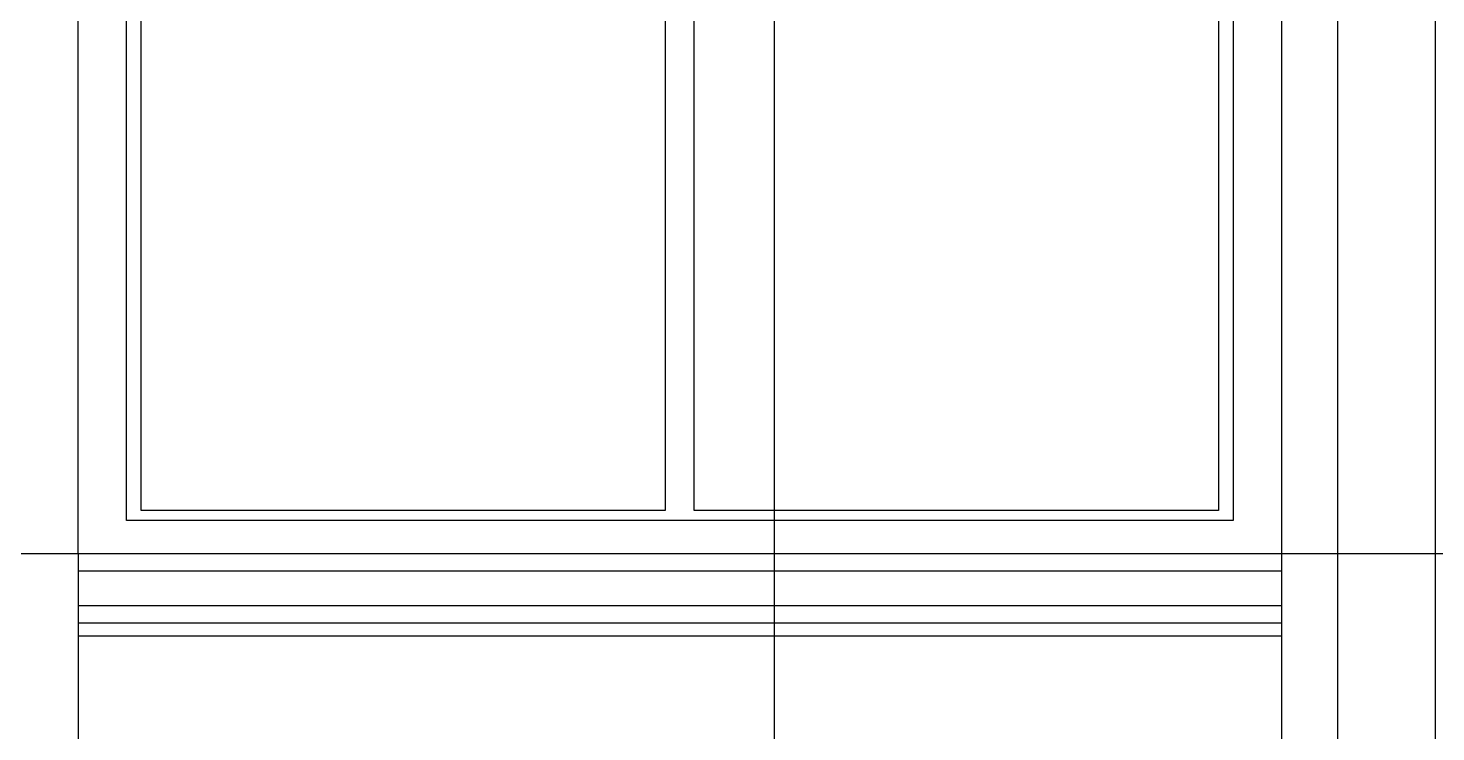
# Model space of a CAD drawing. Extents: x -24961 to 905641, y -154323 to 635957.
# Drawn here: x 407152 to 411422, y -144148 to -142015 of the extents above; entities that cross this region are included whole.
import ezdxf

# ---------------------------------------------------------------- set-up
doc = ezdxf.new("R2010")
doc.units = 0
doc.header["$LTSCALE"] = 1000
doc.header["$MEASUREMENT"] = 0
for name, color, linetype in [('DIM_IDEN', 3, 'Continuous'), ('DOTE', 1, 'Continuous'), ('窗', 154, 'Continuous')]:
    doc.layers.add(name, color=color, linetype=linetype)

msp = doc.modelspace()

# ---------------------------------------------------------------- linework, layer by layer
for p, q in [((411124.8, -148107.9), (411124.8, -140993.3)), ((411420.7, -148107.9), (411420.7, -140993.3)), ((407303.6, -143607.9), (410953.6, -143607.9)), ((407303.6, -143607.9), (407303.6, -143660.4)), ((410953.6, -143607.9), (410953.6, -143660.4)), ((407303.6, -143660.4), (410953.6, -143660.4)), ((407303.6, -143660.4), (407303.6, -143765.5)), ((410953.6, -143660.4), (410953.6, -143765.5)), ((407303.6, -143765.5), (410953.6, -143765.5)), ((407303.6, -143765.5), (407303.6, -143818)), ((410953.6, -143765.5), (410953.6, -143818)), ((407303.6, -143818), (410953.6, -143818)), ((407303.6, -143818), (407303.6, -143857.9)), ((410953.6, -143818), (410953.6, -143857.9)), ((407303.6, -143857.9), (410953.6, -143857.9)), ((407303.6, -143857.9), (407303.6, -144357.9)), ((410953.6, -143857.9), (410953.6, -144357.9))]:
    msp.add_line(p, q)
at = {"layer": 'DIM_IDEN', "linetype": 'Continuous'}
msp.add_line((409415, -130695.7), (409415, -149690.2), dxfattribs=at)
at = {"layer": 'DOTE'}
msp.add_line((393730.1, -143607.9), (442830.8, -143607.9), dxfattribs=at)
at = {"layer": '窗'}
for p, q in [((407303.6, -143607.9), (407303.6, -140607.9)), ((410953.6, -140607.9), (410953.6, -143607.9)), ((407450.3, -143507.9), (407450.3, -140707.9)), ((410806.9, -140707.9), (410806.9, -143507.9)), ((407494.4, -143477.9), (407494.4, -141437.9)), ((409084.6, -141437.9), (409084.6, -143477.9)), ((409172.6, -143477.9), (409172.6, -141437.9)), ((410762.9, -141437.9), (410762.9, -143477.9)), ((410806.9, -143507.9), (407450.3, -143507.9)), ((409084.6, -143477.9), (407494.4, -143477.9)), ((410762.9, -143477.9), (409172.6, -143477.9))]:
    msp.add_line(p, q, dxfattribs=at)

doc.saveas('drawing.dxf')
